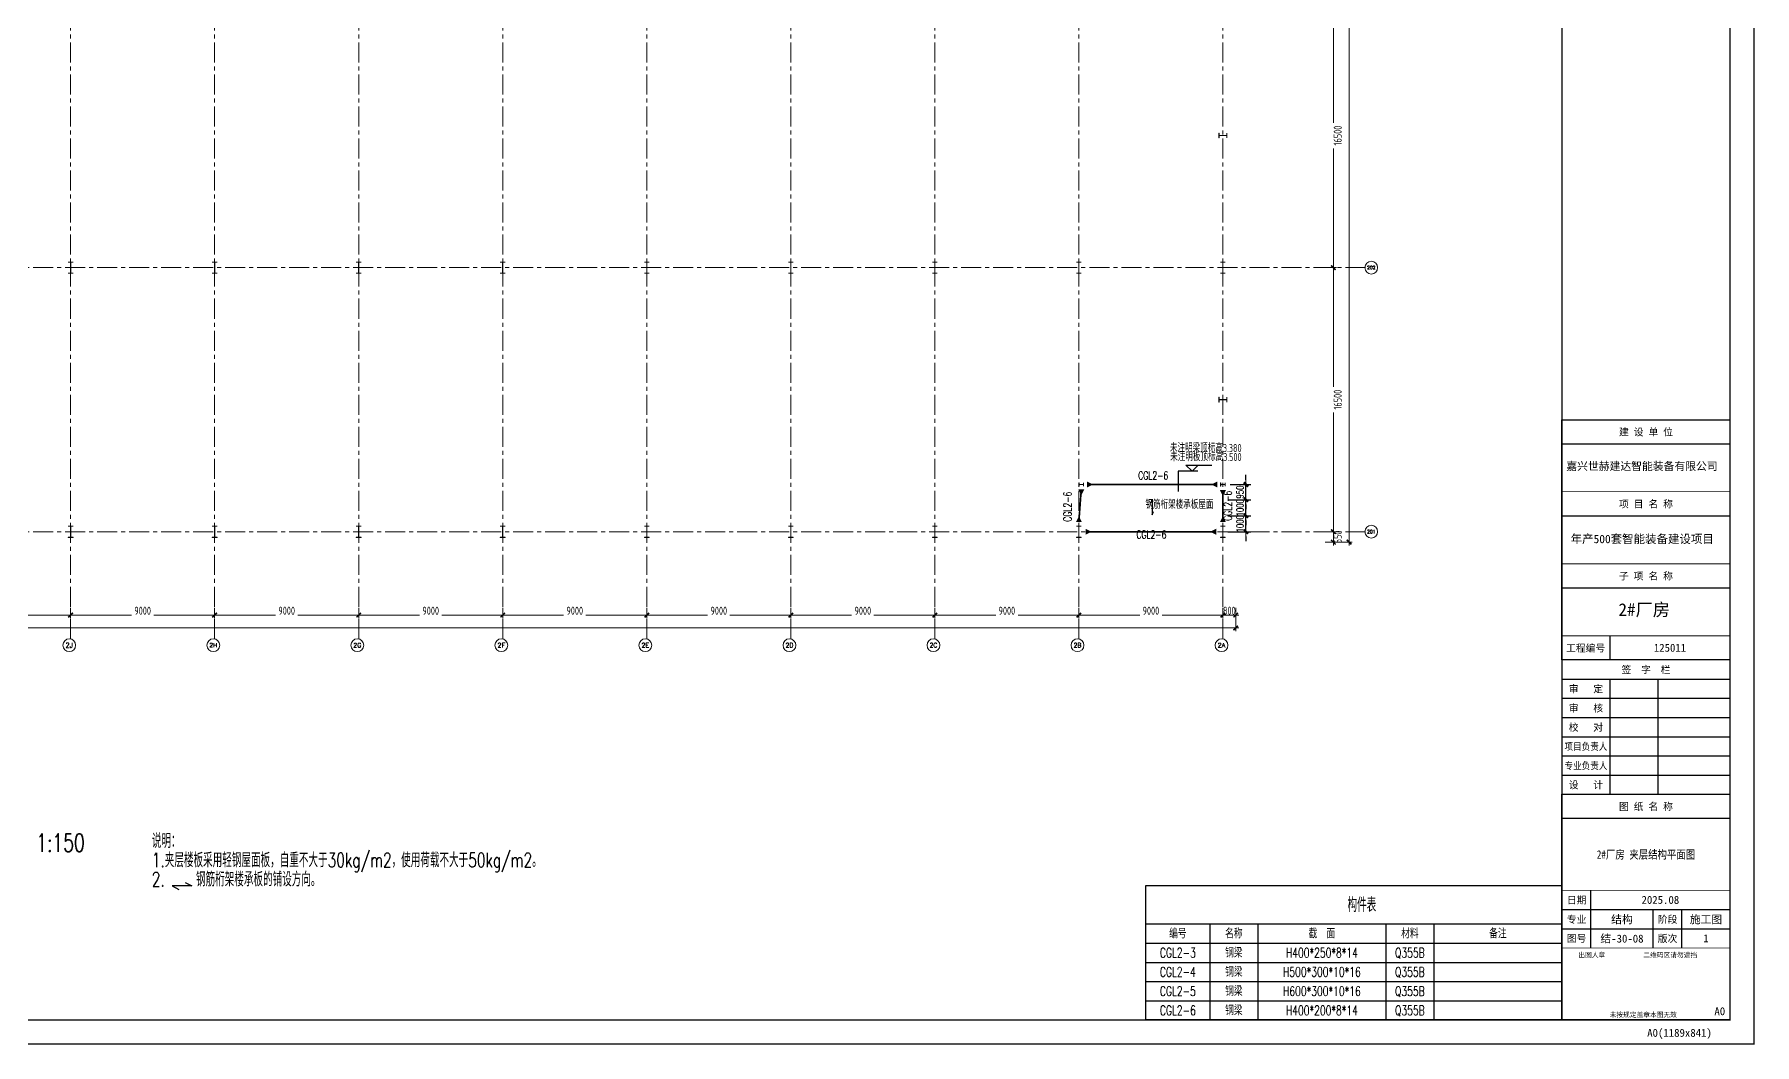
# Model space of a CAD drawing. Extents: x -1201378 to 2367219, y -619313 to 244905.
# Drawn here: x 1041979 to 1149464, y -96140 to -33027 of the extents above; entities that cross this region are included whole.
import ezdxf
from ezdxf.enums import TextEntityAlignment as Align

# ---------------------------------------------------------------- set-up
doc = ezdxf.new("R2010")
doc.units = 0
doc.header["$LTSCALE"] = 1000
doc.linetypes.add('CENTER', pattern=[2, 1.25, -0.25, 0.25, -0.25])
doc.layers.get('0').update_dxf_attribs({"linetype": 'CONTINUOUS'})
doc.layers.get('Defpoints').update_dxf_attribs({"linetype": 'CONTINUOUS'})
for name, color, linetype in [('0-cxFrame', 155, 'CONTINUOUS'), ('S-BG', 131, 'CONTINUOUS'), ('S-SLAB-TXT', 2, 'CONTINUOUS'), ('S-SS', 111, 'CONTINUOUS'), ('S-TEXT', 21, 'CONTINUOUS'), ('TAB', 7, 'CONTINUOUS'), ('TEXT', 7, 'CONTINUOUS'), ('建-文字', 7, 'CONTINUOUS')]:
    doc.layers.add(name, color=color, linetype=linetype)
for name, color, linetype, lineweight in [('0-cxText', 131, 'CONTINUOUS', 25), ('S-axis', 111, 'CONTINUOUS', 0), ('S-bea', 40, 'CONTINUOUS', 0), ('S-col', 2, 'CONTINUOUS', 0), ('S-dim', 81, 'CONTINUOUS', 0), ('S-dote', 5, 'CENTER', 0), ('THIN', 7, 'CONTINUOUS', 0), ('柱间支撑', 6, 'CENTER', 0)]:
    doc.layers.add(name, color=color, linetype=linetype, lineweight=lineweight)
doc.styles.add('_TCH_AXIS', font='COMPLEX', dxfattribs={"bigfont": 'GBCBIG'})
doc.styles.add('cx_biaoti', font='')
doc.styles.add('cx_tuming', font='simhei.ttf')
doc.styles.add('cx_tuqian1', font='')
doc.styles.add('SS1', font='tj-romans1.shx', dxfattribs={"width": 0.7, "bigfont": 'tj-hztxt1.shx'})
doc.styles.add('TSSD_Dimension', font='tssdeng.shx', dxfattribs={"width": 0.7, "bigfont": 'hztxt.shx'})
doc.styles.add('TSSD_Label', font='tssdeng.shx', dxfattribs={"width": 0.7, "bigfont": 'hztxt.shx'})
doc.styles.add('TSSD_Norm', font='tj-romans1.shx', dxfattribs={"bigfont": 'tj-hztxt.shx'})
doc.styles.add('TSSD_Rein', font='tj-romans1.shx', dxfattribs={"width": 0.7, "bigfont": 'tj-hztxt.shx'})
doc.styles.add('黑体', font='simhei.ttf', dxfattribs={"width": 0.8})
doc.styles.get('cx_biaoti').set_extended_font_data('SimSun')
doc.styles.get('cx_tuqian1').set_extended_font_data('SimSun')
doc.dimstyles.new('S-150-ARCHI', dxfattribs={"dimscale": 150, "dimtxt": 3, "dimasz": 2, "dimexe": 2, "dimexo": 2, "dimgap": 1, "dimtad": 1, "dimdec": 0, "dimzin": 0, "dimdsep": 46, "dimtxsty": 'SS1', "dimblk1": 'TT', "dimblk2": 'TT', "dimsah": 1, "dimcen": 1, "dimclrd": 256, "dimclre": 256, "dimclrt": 256, "dimadec": 0, "dimazin": 0, "dimtfac": 1, "dimtdec": 0, "dimtix": 1, "dimtmove": 2, "dimatfit": 0, "dimldrblk": 'TT', "dimfxl": 2, "dimtolj": 1, "dimtzin": 0, "dimarcsym": 0})
doc.dimstyles.new('TSSD_200_200', dxfattribs={"dimtxt": 500, "dimasz": 200, "dimexe": 200, "dimexo": 500, "dimgap": 200, "dimtad": 1, "dimdec": 0, "dimzin": 0, "dimdsep": 46, "dimtxsty": 'TSSD_Dimension', "dimblk": 'ARCHTICK', "dimcen": 0, "dimdle": 200, "dimclrt": 7, "dimadec": 0, "dimazin": 0, "dimtfac": 1, "dimtdec": 0, "dimtix": 1, "dimtmove": 2, "dimatfit": 3, "dimfxl": 1, "dimtolj": 1, "dimtzin": 0, "dimarcsym": 0})

# ---------------------------------------------------------------- blocks, each defined once
blk = doc.blocks.new('_ArchTick')
at = {"color": 0, "linetype": 'ByBlock', "const_width": 0.5}
blk.add_lwpolyline([(-0.71, -0.71), (0.71, 0.71)], dxfattribs=at)
blk = doc.blocks.new('*D75')
at = {"layer": 'Defpoints', "color": 0, "transparency": 16777216}
for p in [(-164758, -268348), (-155758, -268348), (-155758, -269308)]:
    blk.add_point(p, dxfattribs=at)
at = {"layer": 'S-axis', "color": 0, "lineweight": -2, "transparency": 16777216}
for p, q in [((-164958, -269308), (-160957, -269308)), ((-164758, -268848), (-164758, -269508)), ((-155558, -269308), (-159560, -269308)), ((-155758, -268848), (-155758, -269508))]:
    blk.add_line(p, q, dxfattribs=at)
at = {"layer": 'S-axis', "color": 0, "lineweight": -2, "transparency": 16777216, "xscale": 200, "yscale": 200, "zscale": 200, "rotation": 180}
blk.add_blockref('_ArchTick', (-164758, -269308), dxfattribs=at)
at = {"layer": 'S-axis', "color": 0, "lineweight": -2, "transparency": 16777216, "xscale": 200, "yscale": 200, "zscale": 200}
blk.add_blockref('_ArchTick', (-155758, -269308), dxfattribs=at)
at = {"layer": 'S-axis', "color": 7, "transparency": 16777216, "insert": (-160258, -269033), "char_height": 500, "attachment_point": 5, "style": 'TSSD_Dimension'}
blk.add_mtext('\\A1;9000', dxfattribs=at)
blk = doc.blocks.new('*D76')
at = {"layer": 'Defpoints', "color": 0, "transparency": 16777216}
for p in [(-155758, -268348), (-146758, -268348), (-146758, -269308)]:
    blk.add_point(p, dxfattribs=at)
at = {"layer": 'S-axis', "color": 0, "lineweight": -2, "transparency": 16777216}
for p, q in [((-155958, -269308), (-151957, -269308)), ((-155758, -268848), (-155758, -269508)), ((-146558, -269308), (-150560, -269308)), ((-146758, -268848), (-146758, -269508))]:
    blk.add_line(p, q, dxfattribs=at)
at = {"layer": 'S-axis', "color": 0, "lineweight": -2, "transparency": 16777216, "xscale": 200, "yscale": 200, "zscale": 200, "rotation": 180}
blk.add_blockref('_ArchTick', (-155758, -269308), dxfattribs=at)
at = {"layer": 'S-axis', "color": 0, "lineweight": -2, "transparency": 16777216, "xscale": 200, "yscale": 200, "zscale": 200}
blk.add_blockref('_ArchTick', (-146758, -269308), dxfattribs=at)
at = {"layer": 'S-axis', "color": 7, "transparency": 16777216, "insert": (-151258, -269033), "char_height": 500, "attachment_point": 5, "style": 'TSSD_Dimension'}
blk.add_mtext('\\A1;9000', dxfattribs=at)
blk = doc.blocks.new('*D77')
at = {"layer": 'Defpoints', "color": 0, "transparency": 16777216}
for p in [(-146758, -268348), (-137758, -268348), (-137758, -269308)]:
    blk.add_point(p, dxfattribs=at)
at = {"layer": 'S-axis', "color": 0, "lineweight": -2, "transparency": 16777216}
for p, q in [((-146958, -269308), (-142957, -269308)), ((-146758, -268848), (-146758, -269508)), ((-137558, -269308), (-141560, -269308)), ((-137758, -268848), (-137758, -269508))]:
    blk.add_line(p, q, dxfattribs=at)
at = {"layer": 'S-axis', "color": 0, "lineweight": -2, "transparency": 16777216, "xscale": 200, "yscale": 200, "zscale": 200, "rotation": 180}
blk.add_blockref('_ArchTick', (-146758, -269308), dxfattribs=at)
at = {"layer": 'S-axis', "color": 0, "lineweight": -2, "transparency": 16777216, "xscale": 200, "yscale": 200, "zscale": 200}
blk.add_blockref('_ArchTick', (-137758, -269308), dxfattribs=at)
at = {"layer": 'S-axis', "color": 7, "transparency": 16777216, "insert": (-142258, -269033), "char_height": 500, "attachment_point": 5, "style": 'TSSD_Dimension'}
blk.add_mtext('\\A1;9000', dxfattribs=at)
blk = doc.blocks.new('*D78')
at = {"layer": 'Defpoints', "color": 0, "transparency": 16777216}
for p in [(-137758, -268348), (-128758, -268348), (-128758, -269308)]:
    blk.add_point(p, dxfattribs=at)
at = {"layer": 'S-axis', "color": 0, "lineweight": -2, "transparency": 16777216}
for p, q in [((-137958, -269308), (-133957, -269308)), ((-137758, -268848), (-137758, -269508)), ((-128558, -269308), (-132560, -269308)), ((-128758, -268848), (-128758, -269508))]:
    blk.add_line(p, q, dxfattribs=at)
at = {"layer": 'S-axis', "color": 0, "lineweight": -2, "transparency": 16777216, "xscale": 200, "yscale": 200, "zscale": 200, "rotation": 180}
blk.add_blockref('_ArchTick', (-137758, -269308), dxfattribs=at)
at = {"layer": 'S-axis', "color": 0, "lineweight": -2, "transparency": 16777216, "xscale": 200, "yscale": 200, "zscale": 200}
blk.add_blockref('_ArchTick', (-128758, -269308), dxfattribs=at)
at = {"layer": 'S-axis', "color": 7, "transparency": 16777216, "insert": (-133258, -269033), "char_height": 500, "attachment_point": 5, "style": 'TSSD_Dimension'}
blk.add_mtext('\\A1;9000', dxfattribs=at)
blk = doc.blocks.new('*D79')
at = {"layer": 'Defpoints', "color": 0, "transparency": 16777216}
for p in [(-128758, -268348), (-119758, -268348), (-119758, -269308)]:
    blk.add_point(p, dxfattribs=at)
at = {"layer": 'S-axis', "color": 0, "lineweight": -2, "transparency": 16777216}
for p, q in [((-128958, -269308), (-124957, -269308)), ((-128758, -268848), (-128758, -269508)), ((-119558, -269308), (-123560, -269308)), ((-119758, -268848), (-119758, -269508))]:
    blk.add_line(p, q, dxfattribs=at)
at = {"layer": 'S-axis', "color": 0, "lineweight": -2, "transparency": 16777216, "xscale": 200, "yscale": 200, "zscale": 200, "rotation": 180}
blk.add_blockref('_ArchTick', (-128758, -269308), dxfattribs=at)
at = {"layer": 'S-axis', "color": 0, "lineweight": -2, "transparency": 16777216, "xscale": 200, "yscale": 200, "zscale": 200}
blk.add_blockref('_ArchTick', (-119758, -269308), dxfattribs=at)
at = {"layer": 'S-axis', "color": 7, "transparency": 16777216, "insert": (-124258, -269033), "char_height": 500, "attachment_point": 5, "style": 'TSSD_Dimension'}
blk.add_mtext('\\A1;9000', dxfattribs=at)
blk = doc.blocks.new('*D80')
at = {"layer": 'Defpoints', "color": 0, "transparency": 16777216}
for p in [(-119758, -268348), (-110758, -268348), (-110758, -269308)]:
    blk.add_point(p, dxfattribs=at)
at = {"layer": 'S-axis', "color": 0, "lineweight": -2, "transparency": 16777216}
for p, q in [((-119958, -269308), (-115957, -269308)), ((-119758, -268848), (-119758, -269508)), ((-110558, -269308), (-114560, -269308)), ((-110758, -268848), (-110758, -269508))]:
    blk.add_line(p, q, dxfattribs=at)
at = {"layer": 'S-axis', "color": 0, "lineweight": -2, "transparency": 16777216, "xscale": 200, "yscale": 200, "zscale": 200, "rotation": 180}
blk.add_blockref('_ArchTick', (-119758, -269308), dxfattribs=at)
at = {"layer": 'S-axis', "color": 0, "lineweight": -2, "transparency": 16777216, "xscale": 200, "yscale": 200, "zscale": 200}
blk.add_blockref('_ArchTick', (-110758, -269308), dxfattribs=at)
at = {"layer": 'S-axis', "color": 7, "transparency": 16777216, "insert": (-115258, -269033), "char_height": 500, "attachment_point": 5, "style": 'TSSD_Dimension'}
blk.add_mtext('\\A1;9000', dxfattribs=at)
blk = doc.blocks.new('*D81')
at = {"layer": 'Defpoints', "color": 0, "transparency": 16777216}
for p in [(-110758, -268348), (-101758, -268348), (-101758, -269308)]:
    blk.add_point(p, dxfattribs=at)
at = {"layer": 'S-axis', "color": 0, "lineweight": -2, "transparency": 16777216}
for p, q in [((-110958, -269308), (-106957, -269308)), ((-110758, -268848), (-110758, -269508)), ((-101558, -269308), (-105560, -269308)), ((-101758, -268848), (-101758, -269508))]:
    blk.add_line(p, q, dxfattribs=at)
at = {"layer": 'S-axis', "color": 0, "lineweight": -2, "transparency": 16777216, "xscale": 200, "yscale": 200, "zscale": 200, "rotation": 180}
blk.add_blockref('_ArchTick', (-110758, -269308), dxfattribs=at)
at = {"layer": 'S-axis', "color": 0, "lineweight": -2, "transparency": 16777216, "xscale": 200, "yscale": 200, "zscale": 200}
blk.add_blockref('_ArchTick', (-101758, -269308), dxfattribs=at)
at = {"layer": 'S-axis', "color": 7, "transparency": 16777216, "insert": (-106258, -269033), "char_height": 500, "attachment_point": 5, "style": 'TSSD_Dimension'}
blk.add_mtext('\\A1;9000', dxfattribs=at)
blk = doc.blocks.new('*D82')
at = {"layer": 'Defpoints', "color": 0, "transparency": 16777216}
for p in [(-101758, -268348), (-92758, -268348), (-92758, -269308)]:
    blk.add_point(p, dxfattribs=at)
at = {"layer": 'S-axis', "color": 0, "lineweight": -2, "transparency": 16777216}
for p, q in [((-101958, -269308), (-97957, -269308)), ((-101758, -268848), (-101758, -269508)), ((-92558, -269308), (-96560, -269308)), ((-92758, -268848), (-92758, -269508))]:
    blk.add_line(p, q, dxfattribs=at)
at = {"layer": 'S-axis', "color": 0, "lineweight": -2, "transparency": 16777216, "xscale": 200, "yscale": 200, "zscale": 200, "rotation": 180}
blk.add_blockref('_ArchTick', (-101758, -269308), dxfattribs=at)
at = {"layer": 'S-axis', "color": 0, "lineweight": -2, "transparency": 16777216, "xscale": 200, "yscale": 200, "zscale": 200}
blk.add_blockref('_ArchTick', (-92758, -269308), dxfattribs=at)
at = {"layer": 'S-axis', "color": 7, "transparency": 16777216, "insert": (-97258, -269033), "char_height": 500, "attachment_point": 5, "style": 'TSSD_Dimension'}
blk.add_mtext('\\A1;9000', dxfattribs=at)
blk = doc.blocks.new('*D83')
at = {"layer": 'Defpoints', "color": 0, "transparency": 16777216}
for p in [(-92758, -268348), (-83758, -268348), (-83758, -269308)]:
    blk.add_point(p, dxfattribs=at)
at = {"layer": 'S-axis', "color": 0, "lineweight": -2, "transparency": 16777216}
for p, q in [((-92958, -269308), (-88957, -269308)), ((-92758, -268848), (-92758, -269508)), ((-83558, -269308), (-87560, -269308)), ((-83758, -268848), (-83758, -269508))]:
    blk.add_line(p, q, dxfattribs=at)
at = {"layer": 'S-axis', "color": 0, "lineweight": -2, "transparency": 16777216, "xscale": 200, "yscale": 200, "zscale": 200, "rotation": 180}
blk.add_blockref('_ArchTick', (-92758, -269308), dxfattribs=at)
at = {"layer": 'S-axis', "color": 0, "lineweight": -2, "transparency": 16777216, "xscale": 200, "yscale": 200, "zscale": 200}
blk.add_blockref('_ArchTick', (-83758, -269308), dxfattribs=at)
at = {"layer": 'S-axis', "color": 7, "transparency": 16777216, "insert": (-88258, -269033), "char_height": 500, "attachment_point": 5, "style": 'TSSD_Dimension'}
blk.add_mtext('\\A1;9000', dxfattribs=at)
blk = doc.blocks.new('*D84')
at = {"layer": 'Defpoints', "color": 0, "transparency": 16777216}
for p in [(-83758, -268348), (-82958, -268348), (-82958, -269308)]:
    blk.add_point(p, dxfattribs=at)
at = {"layer": 'S-axis', "color": 0, "lineweight": -2, "transparency": 16777216}
for p, q in [((-83958, -269308), (-82758, -269308)), ((-83758, -268848), (-83758, -269508)), ((-82958, -268848), (-82958, -269508))]:
    blk.add_line(p, q, dxfattribs=at)
at = {"layer": 'S-axis', "color": 0, "lineweight": -2, "transparency": 16777216, "xscale": 200, "yscale": 200, "zscale": 200, "rotation": 180}
blk.add_blockref('_ArchTick', (-83758, -269308), dxfattribs=at)
at = {"layer": 'S-axis', "color": 0, "lineweight": -2, "transparency": 16777216, "xscale": 200, "yscale": 200, "zscale": 200}
blk.add_blockref('_ArchTick', (-82958, -269308), dxfattribs=at)
at = {"layer": 'S-axis', "color": 7, "transparency": 16777216, "insert": (-83358, -269033), "char_height": 500, "attachment_point": 5, "style": 'TSSD_Dimension'}
blk.add_mtext('\\A1;800', dxfattribs=at)
blk = doc.blocks.new('*D89')
at = {"layer": 'Defpoints', "color": 0, "transparency": 16777216}
for p in [(-77874, -231098), (-77874, -247598), (-76858, -247598)]:
    blk.add_point(p, dxfattribs=at)
at = {"layer": 'S-axis', "color": 0, "lineweight": -2, "transparency": 16777216}
for p, q in [((-76858, -230898), (-76858, -238542)), ((-77374, -231098), (-76658, -231098)), ((-76858, -247798), (-76858, -240154)), ((-77374, -247598), (-76658, -247598))]:
    blk.add_line(p, q, dxfattribs=at)
at = {"layer": 'S-axis', "color": 0, "lineweight": -2, "transparency": 16777216, "xscale": 200, "yscale": 200, "zscale": 200}
for p, rotation in [((-76858, -231098), 90), ((-76858, -247598), 270)]:
    blk.add_blockref('_ArchTick', p, dxfattribs=dict(at, rotation=rotation))
at = {"layer": 'S-axis', "color": 7, "transparency": 16777216, "insert": (-76583, -239348), "char_height": 500, "attachment_point": 5, "rotation": 90, "style": 'TSSD_Dimension'}
blk.add_mtext('\\A1;16500', dxfattribs=at)
blk = doc.blocks.new('*D90')
at = {"layer": 'Defpoints', "color": 0, "transparency": 16777216}
for p in [(-77874, -247598), (-77874, -264098), (-76858, -264098)]:
    blk.add_point(p, dxfattribs=at)
at = {"layer": 'S-axis', "color": 0, "lineweight": -2, "transparency": 16777216}
for p, q in [((-77374, -247598), (-76658, -247598)), ((-76858, -247398), (-76858, -255042)), ((-76858, -264298), (-76858, -256654)), ((-77374, -264098), (-76658, -264098))]:
    blk.add_line(p, q, dxfattribs=at)
at = {"layer": 'S-axis', "color": 0, "lineweight": -2, "transparency": 16777216, "xscale": 200, "yscale": 200, "zscale": 200}
for p, rotation in [((-76858, -247598), 90), ((-76858, -264098), 270)]:
    blk.add_blockref('_ArchTick', p, dxfattribs=dict(at, rotation=rotation))
at = {"layer": 'S-axis', "color": 7, "transparency": 16777216, "insert": (-76583, -255848), "char_height": 500, "attachment_point": 5, "rotation": 90, "style": 'TSSD_Dimension'}
blk.add_mtext('\\A1;16500', dxfattribs=at)
blk = doc.blocks.new('*D91')
at = {"layer": 'Defpoints', "color": 0, "transparency": 16777216}
for p in [(-77874, -264098), (-77874, -264748), (-76858, -264748)]:
    blk.add_point(p, dxfattribs=at)
at = {"layer": 'S-axis', "color": 0, "lineweight": -2, "transparency": 16777216}
for p, q in [((-77374, -264098), (-76658, -264098)), ((-76858, -263898), (-76858, -264948)), ((-77374, -264748), (-76658, -264748))]:
    blk.add_line(p, q, dxfattribs=at)
at = {"layer": 'S-axis', "color": 0, "lineweight": -2, "transparency": 16777216, "xscale": 200, "yscale": 200, "zscale": 200}
for p, rotation in [((-76858, -264098), 90), ((-76858, -264748), 270)]:
    blk.add_blockref('_ArchTick', p, dxfattribs=dict(at, rotation=rotation))
at = {"layer": 'S-axis', "color": 7, "transparency": 16777216, "insert": (-76583, -264423), "char_height": 500, "attachment_point": 5, "rotation": 90, "style": 'TSSD_Dimension'}
blk.add_mtext('\\A1;650', dxfattribs=at)
blk = doc.blocks.new('*D92')
at = {"layer": 'Defpoints', "color": 0, "transparency": 16777216}
for p in [(-240958, -268448), (-82958, -268448), (-82958, -270108)]:
    blk.add_point(p, dxfattribs=at)
at = {"layer": 'S-axis', "color": 0, "lineweight": -2, "transparency": 16777216}
for p, q in [((-240958, -268948), (-240958, -270308)), ((-82958, -268948), (-82958, -270308)), ((-241158, -270108), (-162899, -270108)), ((-82758, -270108), (-161018, -270108))]:
    blk.add_line(p, q, dxfattribs=at)
at = {"layer": 'S-axis', "color": 0, "lineweight": -2, "transparency": 16777216, "xscale": 200, "yscale": 200, "zscale": 200, "rotation": 180}
blk.add_blockref('_ArchTick', (-240958, -270108), dxfattribs=at)
at = {"layer": 'S-axis', "color": 0, "lineweight": -2, "transparency": 16777216, "xscale": 200, "yscale": 200, "zscale": 200}
blk.add_blockref('_ArchTick', (-82958, -270108), dxfattribs=at)
at = {"layer": 'S-axis', "color": 7, "transparency": 16777216, "insert": (-161958, -269833), "char_height": 500, "attachment_point": 5, "style": 'TSSD_Dimension'}
blk.add_mtext('\\A1;158000', dxfattribs=at)
blk = doc.blocks.new('*D113')
at = {"layer": 'Defpoints', "color": 0, "transparency": 16777216}
for p in [(-77774, -180948), (-77774, -264748), (-75879, -264748)]:
    blk.add_point(p, dxfattribs=at)
at = {"layer": 'S-axis', "color": 0, "lineweight": -2, "transparency": 16777216}
for p, q in [((-77274, -180948), (-75679, -180948)), ((-75879, -180748), (-75879, -222015)), ((-75879, -264948), (-75879, -223681)), ((-77274, -264748), (-75679, -264748))]:
    blk.add_line(p, q, dxfattribs=at)
at = {"layer": 'S-axis', "color": 0, "lineweight": -2, "transparency": 16777216, "xscale": 200, "yscale": 200, "zscale": 200}
for p, rotation in [((-75879, -180948), 90), ((-75879, -264748), 270)]:
    blk.add_blockref('_ArchTick', p, dxfattribs=dict(at, rotation=rotation))
at = {"layer": 'S-axis', "color": 7, "transparency": 16777216, "insert": (-75604, -222848), "char_height": 500, "attachment_point": 5, "rotation": 90, "style": 'TSSD_Dimension'}
blk.add_mtext('\\A1;83800', dxfattribs=at)
blk = doc.blocks.new('nt66')
at = {"layer": 'S-col'}
blk.add_lwpolyline([(-195790, 766820), (-195490, 766820), (-195490, 766808), (-195636, 766808), (-195636, 766132), (-195490, 766132), (-195490, 766120), (-195790, 766120), (-195790, 766132), (-195644, 766132), (-195644, 766808), (-195790, 766808)], close=True, dxfattribs=at)
blk = doc.blocks.new('33333')
for p in [(-5214, -109900), (3786, -109900), (12786, -109900), (21786, -109900), (30786, -109900), (39786, -109900), (48786, -109900), (57786, -109900), (66786, -109900), (-5214, -126400), (3786, -126400), (12786, -126400), (21786, -126400), (30786, -126400), (39786, -126400), (48786, -126400), (57786, -126400), (66786, -126400)]:
    blk.add_blockref('nt66', p)
blk = doc.blocks.new('zjcx_lan_qianzi(Dragon)')
for p, q in [((-7000, 4800), (0, 4800)), ((-5000, 4800), (-5000, 0)), ((-3000, 4800), (-3000, 0)), ((-7000, 4000), (0, 4000)), ((-7000, 3200), (0, 3200)), ((-7000, 2400), (0, 2400)), ((-7000, 1600), (0, 1600)), ((-7000, 800), (0, 800))]:
    blk.add_line(p, q)
at = {"const_width": 30}
blk.add_lwpolyline([(-7000, 5600), (0, 5600)], dxfattribs=at)
blk.add_lwpolyline([(-7000, 5600), (0, 5600), (0, 0), (-7000, 0)], close=True, dxfattribs=at)
at = {"style": 'cx_biaoti'}
for s, p in [('签  字  栏', (-3500, 5200)), ('审   定', (-6000, 4400)), ('审   核', (-6000, 3600)), ('校   对', (-6000, 2800)), ('设   计', (-6000, 400))]:
    blk.add_text(s, height=300, dxfattribs=at).set_placement(p, align=Align.MIDDLE)
at = {"style": 'cx_biaoti', "width": 0.85}
for s, p in [('项目负责人', (-6000, 2000)), ('专业负责人', (-6000, 1200))]:
    blk.add_text(s, height=300, dxfattribs=at).set_placement(p, align=Align.MIDDLE)
blk = doc.blocks.new('T-签字(Dragon)')
at = {"layer": '0-cxFrame'}
blk.add_blockref('zjcx_lan_qianzi(Dragon)', (0, 0), dxfattribs=at)
blk = doc.blocks.new('zjcx_lan_tuming(Dragon)')
for p, q in [((-7000, 8400), (0, 8400)), ((-5800, 3000), (-5800, 5400)), ((-7000, 4600), (0, 4600)), ((-3200, 3000), (-3200, 4600)), ((-2000, 3000), (-2000, 4600)), ((-7000, 3800), (0, 3800))]:
    blk.add_line(p, q)
at = {"const_width": 30}
for points in [[(-7000, 9400), (0, 9400)], [(-7000, 5400), (0, 5400)], [(-7000, 3000), (0, 3000)], [(-7000, 0), (0, 0)]]:
    blk.add_lwpolyline(points, dxfattribs=at)
blk.add_lwpolyline([(-7000, 9400), (0, 9400), (0, 0), (-7000, 0)], close=True)
at = {"style": 'cx_biaoti'}
for s, p in [('图 纸 名 称', (-3500, 8900)), ('日期', (-6388, 5000)), ('专业', (-6388, 4200)), ('阶段', (-2600, 4200)), ('版次', (-2600, 3400)), ('图号', (-6388, 3400))]:
    blk.add_text(s, height=300, dxfattribs=at).set_placement(p, align=Align.MIDDLE)
for s, p in [('出图人章', (-6316, 2607)), ('二维码区请勿遮挡', (-3609, 2607)), ('未按规定盖章本图无效', (-5013, 120))]:
    blk.add_text(s, height=200, dxfattribs=at).set_placement(p)
blk = doc.blocks.new('T-图签(Dragon)')
blk.add_blockref('zjcx_lan_tuming(Dragon)', (0, 0))
at = {"color": 3, "style": 'cx_biaoti'}
for s, p in [('2025.08', (-2900, 5000)), ('施工图', (-1000, 4200))]:
    blk.add_text(s, height=330, dxfattribs=at).set_placement(p, align=Align.MIDDLE)
blk = doc.blocks.new('zjcx_lan_xiangmu(Dragon)')
for p, q in [((-7000, 9000), (0, 9000)), ((-7000, 6000), (0, 6000)), ((-7000, 3000), (0, 3000)), ((-5000, 1000), (-5000, 0))]:
    blk.add_line(p, q)
at = {"const_width": 30}
for points in [[(-7000, 10000), (0, 10000)], [(-7000, 7000), (0, 7000)], [(-7000, 7000), (0, 7000)], [(-7000, 4000), (0, 4000)], [(-7000, 4000), (0, 4000)], [(-7000, 1000), (0, 1000)], [(-7000, 0), (0, 0)]]:
    blk.add_lwpolyline(points, dxfattribs=at)
blk.add_lwpolyline([(-7000, 10000), (0, 10000), (0, 0), (-7000, 0)], close=True)
at = {"style": 'cx_biaoti'}
for s, p in [('建 设 单 位', (-3500, 9500)), ('项 目 名 称', (-3500, 6500)), ('子 项 名 称', (-3500, 3500)), ('工程编号', (-6013, 500))]:
    blk.add_text(s, height=300, dxfattribs=at).set_placement(p, align=Align.MIDDLE)
blk = doc.blocks.new('T-项目(Dragon)')
blk.add_blockref('zjcx_lan_xiangmu(Dragon)', (0, 0))
at = {"color": 3, "style": 'cx_tuming'}
for s, height, p in [('嘉兴世赫建达智能装备有限公司', 330, (-6816, 7901)), ('年产500套智能装备建设项目 ', 350, (-6638, 4859))]:
    blk.add_text(s, height=height, dxfattribs=at).set_placement(p)
blk = doc.blocks.new('zjcx_T0(Dragon)')
at = {"layer": '0-cxFrame', "const_width": 50}
blk.add_lwpolyline([(0, 82100), (-7000, 82100), (-7000, 0), (0, 0)], close=True, dxfattribs=at)
at = {"layer": '0-cxFrame'}
for name, p in [('T-项目(Dragon)', (0, 15000)), ('T-签字(Dragon)', (0, 9400)), ('T-图签(Dragon)', (0, 0))]:
    blk.add_blockref(name, p, dxfattribs=at)
blk = doc.blocks.new('TK22.A0 L(Dragon)')
at = {"layer": '0-cxFrame', "color": 7, "const_width": 0.5}
blk.add_lwpolyline([(0, 0), (-1486, 0), (-1486, 841), (0, 841)], close=True, dxfattribs=at)
at = {"layer": '0-cxFrame', "const_width": 0.5}
for points in [[(-80, 10), (-1466, 10), (-1466, 831), (-80, 831)], [(-10, 10), (-80, 10), (-80, 831), (-10, 831)]]:
    blk.add_lwpolyline(points, close=True, dxfattribs=at)
at = {"layer": '0-cxFrame', "xscale": 0.009999999999999998, "yscale": 0.009999999999999998, "zscale": 0.009999999999999998}
blk.add_blockref('zjcx_T0(Dragon)', (-10, 10), dxfattribs=at)
at = {"style": '黑体', "flags": 4}
blk.add_attdef('图幅', text='', height=3.3, dxfattribs=at).set_placement((-40, 3), align=Align.RIGHT)
at = {"layer": '0-cxFrame', "style": '黑体'}
blk.add_text('(1189x841)', height=3.3, dxfattribs=at).set_placement((-40, 3))
at = {"layer": '0-cxText', "flags": 4}
for tag, height, style, p in [('建设单位', 3.5, 'cx_tuming', (-45, 240)), ('项目名称', 3.5, 'cx_tuming', (-45, 210)), ('子项名称', 3.5, 'cx_tuming', (-45, 180)), ('工程编号', 3.3, 'cx_tuqian1', (-35, 165)), ('图名1', 3.5, 'cx_tuming', (-45, 87)), ('图名2', 3.5, 'cx_tuming', (-45, 79)), ('图名3', 3.5, 'cx_tuming', (-45, 71)), ('出图日期', 3.3, 'cx_tuqian1', (-39, 60)), ('专业', 3.3, 'cx_tuqian1', (-55, 52)), ('图号', 3.3, 'cx_tuqian1', (-55, 44)), ('版次', 3.3, 'cx_tuqian1', (-20, 44))]:
    blk.add_attdef(tag, text='', height=height, dxfattribs=dict(at, style=style)).set_placement(p, align=Align.MIDDLE)
at = {"layer": 'Defpoints', "color": 6, "flags": 4}
for tag, height, style, p in [('tufu', 3.3, '黑体', (-12, 12)), ('dwfname', 4, 'cx_tuqian1', (-80, 3))]:
    blk.add_attdef(tag, text='', height=height, dxfattribs=dict(at, style=style)).set_placement(p, align=Align.RIGHT)
blk = doc.blocks.new('TT')
blk.add_line((-0.97, 0), (0.97, 0))
at = {"const_width": 0.45}
blk.add_lwpolyline([(-0.44, -0.44), (0.44, 0.44)], dxfattribs=at)
blk = doc.blocks.new('*D6243')
at = {"layer": 'Defpoints', "color": 0, "transparency": 16777216}
for p in [(1116242, -63098), (1117684, -63098), (1116242, -64098)]:
    blk.add_point(p, dxfattribs=at)
at = {"layer": 'S-dim', "lineweight": -2, "transparency": 16777216}
for p, q in [((1116542, -63098), (1117984, -63098)), ((1117684, -62798), (1117684, -62498)), ((1117684, -64098), (1117684, -63098)), ((1116542, -64098), (1117984, -64098)), ((1117684, -64398), (1117684, -64698))]:
    blk.add_line(p, q, dxfattribs=at)
at = {"layer": 'S-dim', "lineweight": -2, "transparency": 16777216, "xscale": 300, "yscale": 300, "zscale": 300}
for p, rotation in [((1117684, -63098), 270), ((1117684, -64098), 90)]:
    blk.add_blockref('TT', p, dxfattribs=dict(at, rotation=rotation))
at = {"layer": 'S-dim', "transparency": 16777216, "insert": (1117309, -63598), "char_height": 450, "attachment_point": 5, "rotation": 90, "style": 'SS1'}
blk.add_mtext('\\A1;1000', dxfattribs=at)
blk = doc.blocks.new('*D6244')
at = {"layer": 'Defpoints', "color": 0, "transparency": 16777216}
for p in [(1116242, -62098), (1117684, -62098), (1116242, -63098)]:
    blk.add_point(p, dxfattribs=at)
at = {"layer": 'S-dim', "lineweight": -2, "transparency": 16777216}
for p, q in [((1116542, -62098), (1117984, -62098)), ((1117684, -61798), (1117684, -61498)), ((1117684, -63098), (1117684, -62098)), ((1116542, -63098), (1117984, -63098)), ((1117684, -63398), (1117684, -63698))]:
    blk.add_line(p, q, dxfattribs=at)
at = {"layer": 'S-dim', "lineweight": -2, "transparency": 16777216, "xscale": 300, "yscale": 300, "zscale": 300}
for p, rotation in [((1117684, -62098), 270), ((1117684, -63098), 90)]:
    blk.add_blockref('TT', p, dxfattribs=dict(at, rotation=rotation))
at = {"layer": 'S-dim', "transparency": 16777216, "insert": (1117309, -62598), "char_height": 450, "attachment_point": 5, "rotation": 90, "style": 'SS1'}
blk.add_mtext('\\A1;1000', dxfattribs=at)
blk = doc.blocks.new('*D6245')
at = {"layer": 'Defpoints', "color": 0, "transparency": 16777216}
for p in [(1116392, -61148), (1117684, -61148), (1116242, -62098)]:
    blk.add_point(p, dxfattribs=at)
at = {"layer": 'S-dim', "lineweight": -2, "transparency": 16777216}
for p, q in [((1116692, -61148), (1117984, -61148)), ((1117684, -60848), (1117684, -60548)), ((1117684, -62098), (1117684, -61148)), ((1116542, -62098), (1117984, -62098)), ((1117684, -62398), (1117684, -62698))]:
    blk.add_line(p, q, dxfattribs=at)
at = {"layer": 'S-dim', "lineweight": -2, "transparency": 16777216, "xscale": 300, "yscale": 300, "zscale": 300}
for p, rotation in [((1117684, -61148), 270), ((1117684, -62098), 90)]:
    blk.add_blockref('TT', p, dxfattribs=dict(at, rotation=rotation))
at = {"layer": 'S-dim', "transparency": 16777216, "insert": (1117309, -61623), "char_height": 450, "attachment_point": 5, "rotation": 90, "style": 'SS1'}
blk.add_mtext('\\A1;950', dxfattribs=at)
blk = doc.blocks.new('2#轴网')
at = {"layer": 'S-axis'}
for centre in [(-74489.2, -247597), (-74489.2, -264097), (-155843.4, -271187), (-146843.4, -271187), (-137843.4, -271187), (-128843.4, -271187), (-119843.4, -271187), (-110843.4, -271187), (-101843.4, -271187), (-92843.4, -271187), (-83843.4, -271187)]:
    blk.add_circle(centre, 400, dxfattribs=at)
at = {"layer": 'S-dote'}
for p, q in [((-155758.5, -270787), (-155758.5, -175298.2)), ((-146758.5, -270787), (-146758.5, -175298.2)), ((-137758.5, -270787), (-137758.5, -175298.2)), ((-128758.5, -270787), (-128758.5, -175298.2)), ((-119758.5, -270787), (-119758.5, -175298.2)), ((-110758.5, -270787), (-110758.5, -175298.2)), ((-101758.5, -270787), (-101758.5, -175298.2)), ((-92758.5, -270787), (-92758.5, -175298.2)), ((-83758.5, -270787), (-83758.5, -175298.2)), ((-74854.3, -247598.2), (-251154.3, -247598.2)), ((-74854.3, -264098.2), (-251154.3, -264098.2))]:
    blk.add_line(p, q, dxfattribs=at)
at = {"layer": 'S-axis', "style": '_TCH_AXIS'}
for s, height, p, p2 in [('202', 202.97, (-74750.1, -247698.5), (-74228.2, -247698.5)), ('201', 220.59, (-74746.5, -264207.3), (-74231.8, -264207.3)), ('2J', 314.07, (-156075.2, -271344.1), (-155611.5, -271344.1)), ('2H', 260.31, (-147091.3, -271317.2), (-146595.5, -271317.2)), ('2G', 270.86, (-138088.4, -271322.5), (-137598.3, -271322.5)), ('2F', 282.17, (-129085.2, -271328.1), (-128601.5, -271328.1)), ('2E', 282.17, (-120085.2, -271328.1), (-119601.5, -271328.1)), ('2D', 276.42, (-111086.9, -271325.3), (-110599.9, -271325.3)), ('2C', 288.12, (-102083.5, -271331.1), (-101603.3, -271331.1)), ('2B', 276.42, (-93086.9, -271325.3), (-92599.9, -271325.3)), ('2A', 270.86, (-84088.4, -271322.5), (-83598.3, -271322.5))]:
    blk.add_text(s, height=height, dxfattribs=at).set_placement(p, p2, align=Align.FIT)
at = {"layer": 'S-axis'}
for base, p1, p2, angle, picture, middle in [((-75878.8, -264748.2), (-77774.3, -180948.2), (-77774.3, -264748.2), 270, '*D113', (-75603.8, -222848.2)), ((-76858.5, -247598.2), (-77874.3, -231098.2), (-77874.3, -247598.2), 270, '*D89', (-76583.5, -239348.2)), ((-76858.5, -264098.2), (-77874.3, -247598.2), (-77874.3, -264098.2), 270, '*D90', (-76583.5, -255848.2)), ((-76858.5, -264748.2), (-77874.3, -264098.2), (-77874.3, -264748.2), 270, '*D91', (-76583.5, -264423.2)), ((-82958.5, -270108.2), (-240958.5, -268448.2), (-82958.5, -268448.2), 0, '*D92', (-161958.5, -269833.2)), ((-155758.5, -269308.2), (-164758.5, -268348.2), (-155758.5, -268348.2), 0, '*D75', (-160258.5, -269033.2)), ((-146758.5, -269308.2), (-155758.5, -268348.2), (-146758.5, -268348.2), 0, '*D76', (-151258.5, -269033.2)), ((-137758.5, -269308.2), (-146758.5, -268348.2), (-137758.5, -268348.2), 0, '*D77', (-142258.5, -269033.2)), ((-128758.5, -269308.2), (-137758.5, -268348.2), (-128758.5, -268348.2), 0, '*D78', (-133258.5, -269033.2)), ((-119758.5, -269308.2), (-128758.5, -268348.2), (-119758.5, -268348.2), 0, '*D79', (-124258.5, -269033.2)), ((-110758.5, -269308.2), (-119758.5, -268348.2), (-110758.5, -268348.2), 0, '*D80', (-115258.5, -269033.2)), ((-101758.5, -269308.2), (-110758.5, -268348.2), (-101758.5, -268348.2), 0, '*D81', (-106258.5, -269033.2)), ((-92758.5, -269308.2), (-101758.5, -268348.2), (-92758.5, -268348.2), 0, '*D82', (-97258.5, -269033.2)), ((-83758.5, -269308.2), (-92758.5, -268348.2), (-83758.5, -268348.2), 0, '*D83', (-88258.5, -269033.2)), ((-82958.5, -269308.2), (-83758.5, -268348.2), (-82958.5, -268348.2), 0, '*D84', (-83358.5, -269033.2))]:
    dim = blk.add_linear_dim(base=base, p1=p1, p2=p2, angle=angle, dimstyle='TSSD_200_200', dxfattribs=at)
    dim.commit()
    dim.dimension.update_dxf_attribs({"geometry": picture, "text_midpoint": middle, "dimtype": 161})

msp = doc.modelspace()

# ---------------------------------------------------------------- linework, layer by layer
at = {"layer": 'S-bea'}
for points in [[(1107391.5, -61448.2, 375, 0, 0), (1107391.5, -61823.2, 375, 0, 0)], [(1107741.5, -61148.2, 375, 0, 0), (1108116.5, -61148.2, 375, 0, 0)], [(1115891.5, -61148.2, 375, 0, 0), (1115516.5, -61148.2, 375, 0, 0)], [(1116241.5, -61498.2, 375, 0, 0), (1116241.5, -61873.2, 375, 0, 0)], [(1107241.5, -63498.2, 375, 0, 0), (1107241.5, -63123.2, 375, 0, 0)], [(1116241.5, -63498.2, 375, 0, 0), (1116241.5, -63123.2, 375, 0, 0)], [(1107656.5, -64098.2, 375, 0, 0), (1108031.5, -64098.2, 375, 0, 0)], [(1115826.5, -64098.2, 375, 0, 0), (1115451.5, -64098.2, 375, 0, 0)]]:
    msp.add_lwpolyline(points, format="xyseb", dxfattribs=at)
at = {"layer": 'S-BG'}
for p, q in [((1114314.1, -60323), (1113930.1, -59939)), ((1113930.1, -59939), (1115547.5, -59939)), ((1114314.1, -60323), (1114698.1, -59939)), ((1114674.5, -60323), (1113441, -60323)), ((1113441, -60323), (1113441, -61578.2))]:
    msp.add_line(p, q, dxfattribs=at)
at = {"layer": 'S-col'}
for points in [[(1116491.5, -39498.2), (1116491.5, -39198.2), (1116479.5, -39198.2), (1116479.5, -39344.2), (1116003.5, -39344.2), (1116003.5, -39198.2), (1115991.5, -39198.2), (1115991.5, -39498.2), (1116003.5, -39498.2), (1116003.5, -39352.2), (1116479.5, -39352.2), (1116479.5, -39498.2)], [(1116491.5, -55998.2), (1116491.5, -55698.2), (1116479.5, -55698.2), (1116479.5, -55844.2), (1116003.5, -55844.2), (1116003.5, -55698.2), (1115991.5, -55698.2), (1115991.5, -55998.2), (1116003.5, -55998.2), (1116003.5, -55852.2), (1116479.5, -55852.2), (1116479.5, -55998.2)], [(1107241.5, -61248.2), (1107241.5, -61048.2), (1107253.5, -61048.2), (1107253.5, -61144.2), (1107529.5, -61144.2), (1107529.5, -61048.2), (1107541.5, -61048.2), (1107541.5, -61248.2), (1107529.5, -61248.2), (1107529.5, -61152.2), (1107253.5, -61152.2), (1107253.5, -61248.2)], [(1116091.5, -61248.2), (1116091.5, -61048.2), (1116103.5, -61048.2), (1116103.5, -61144.2), (1116379.5, -61144.2), (1116379.5, -61048.2), (1116391.5, -61048.2), (1116391.5, -61248.2), (1116379.5, -61248.2), (1116379.5, -61152.2), (1116103.5, -61152.2), (1116103.5, -61248.2)]]:
    msp.add_lwpolyline(points, close=True, dxfattribs=at)
at = {"layer": 'S-SLAB-TXT'}
msp.add_lwpolyline([(1111754.9, -62274.1), (1111830.5, -62057), (1111830.5, -63042.7), (1111906.1, -62825.6)], dxfattribs=at)
at = {"layer": 'S-SS', "ltscale": 1000}
msp.add_lwpolyline([(1051406, -86008.1), (1051810.1, -86215.7), (1050586.7, -86215.7), (1051009.3, -86459)], dxfattribs=at)
at = {"layer": 'TAB'}
for p, q in [((1111426.9, -88602.2), (1137426.9, -88602.2)), ((1115426.9, -88602.2), (1115426.9, -94602.2)), ((1118426.9, -88602.2), (1118426.9, -94602.2)), ((1126426.9, -88602.2), (1126426.9, -94602.2)), ((1129426.9, -88602.2), (1129426.9, -94602.2)), ((1111426.9, -89802.2), (1137426.9, -89802.2)), ((1111426.9, -91002.2), (1137426.9, -91002.2)), ((1111426.9, -92202.2), (1137426.9, -92202.2)), ((1111426.9, -93402.2), (1137426.9, -93402.2))]:
    msp.add_line(p, q, dxfattribs=at)
msp.add_lwpolyline([(1111426.9, -86202.2), (1137426.9, -86202.2), (1137426.9, -94602.2), (1111426.9, -94602.2)], close=True, dxfattribs=at)
at = {"layer": '柱间支撑', "linetype": 'Continuous', "const_width": 100}
for points in [[(1107741.5, -61148.2), (1115891.5, -61148.2)], [(1107241.5, -63498.2), (1107391.5, -61448.2)], [(1116241.5, -61498.2), (1116241.5, -63498.2)], [(1107656.5, -64098.2), (1115826.5, -64098.2)]]:
    msp.add_lwpolyline(points, dxfattribs=at)

# ---------------------------------------------------------------- block references
at = {"layer": '0-cxFrame'}
ref = msp.add_blockref('TK22.A0 L(Dragon)', (1149426.9, -96102.2), dxfattribs=dict(at, xscale=150, yscale=150, zscale=150))
ref.add_attrib('图名2', '2#厂房 夹层结构平面图', dxfattribs={"layer": '0-cxText', "height": 525, "style": 'cx_tuming', "width": 0.8}).set_placement((1142676.9, -84252.2), align=Align.MIDDLE)
ref.add_attrib('工程编号', '125011', dxfattribs={"layer": '0-cxText', "height": 495, "style": 'cx_tuqian1'}).set_placement((1144176.9, -71352.2), align=Align.MIDDLE)
ref.add_attrib('图号', '结-30-08', dxfattribs={"layer": '0-cxText', "height": 495, "style": 'cx_tuqian1'}).set_placement((1141176.9, -89502.2), align=Align.MIDDLE)
ref.add_attrib('版次', '1', dxfattribs={"layer": '0-cxText', "height": 495, "style": 'cx_tuqian1'}).set_placement((1146426.9, -89502.2), align=Align.MIDDLE)
ref.add_attrib('专业', '结构', dxfattribs={"layer": '0-cxText', "height": 495, "style": 'cx_tuqian1'}).set_placement((1141176.9, -88302.2), align=Align.MIDDLE)
ref.add_attrib('图幅', 'A0', dxfattribs={"layer": '0', "height": 495, "style": '黑体'}).set_placement((1143426.9, -95652.2), align=Align.RIGHT)
ref.add_attrib('tufu', 'A0', dxfattribs={"layer": 'Defpoints', "color": 6, "height": 495, "style": '黑体'}).set_placement((1147626.9, -94302.2), align=Align.RIGHT)
at = {"layer": 'S-axis'}
msp.add_blockref('2#轴网', (1200000, 200000), dxfattribs=at)
at = {"layer": 'S-col'}
msp.add_blockref('33333', (1245095.7, -704168.2), dxfattribs=at)

# ---------------------------------------------------------------- texts
at = {"layer": 'S-BG', "style": 'TSSD_Label', "width": 0.7}
for s, p in [('未注明梁顶标高3.380', (1117410.5, -59272.1)), ('未注明板顶标高3.500', (1117410.5, -59832)), ('钢筋桁架楼承板屋面', (1115654.6, -62810.2))]:
    msp.add_text(s, height=500, dxfattribs=at).set_placement(p, align=Align.BOTTOM_RIGHT)
at = {"layer": 'S-SS', "style": 'TSSD_Norm', "width": 0.7}
for s, p in [('说明：', (1049316.3, -84130.6)), ('1.夹层楼板采用轻钢屋面板，自重不大于30kg/m2，使用荷载不大于50kg/m2。', (1049316.3, -85330.6)), ('2.    钢筋桁架楼承板的铺设方向。', (1049316.3, -86530.6))]:
    msp.add_text(s, height=900, dxfattribs=at).set_placement(p, align=Align.BOTTOM_LEFT)
at = {"layer": 'S-TEXT', "style": 'SS1', "width": 0.7}
msp.add_text('1:150', height=1125, dxfattribs=at).set_placement((1043608.8, -83528.5), align=Align.MIDDLE)
at = {"layer": 'TEXT', "style": 'TSSD_Norm', "width": 0.7}
for s, height, p in [('构件表', 900, (1124926.9, -87402.2)), ('编号', 600, (1113426.9, -89202.2)), ('名称', 600, (1116926.9, -89202.2)), ('截  面', 600, (1122426.9, -89202.2)), ('材料', 600, (1127926.9, -89202.2)), ('备注', 600, (1133426.9, -89202.2)), ('CGL2-3', 600, (1113426.9, -90402.2)), ('钢梁', 600, (1116926.9, -90402.2)), ('H400*250*8*14', 600, (1122426.9, -90402.2)), ('Q355B', 600, (1127926.9, -90402.2)), ('CGL2-4', 600, (1113426.9, -91602.2)), ('钢梁', 600, (1116926.9, -91602.2)), ('H500*300*10*16', 600, (1122426.9, -91602.2)), ('Q355B', 600, (1127926.9, -91602.2)), ('CGL2-5', 600, (1113426.9, -92802.2)), ('钢梁', 600, (1116926.9, -92802.2)), ('H600*300*10*16', 600, (1122426.9, -92802.2)), ('Q355B', 600, (1127926.9, -92802.2)), ('CGL2-6', 600, (1113426.9, -94002.2)), ('钢梁', 600, (1116926.9, -94002.2)), ('H400*200*8*14', 600, (1122426.9, -94002.2)), ('Q355B', 600, (1127926.9, -94002.2))]:
    msp.add_text(s, height=height, dxfattribs=at).set_placement(p, align=Align.MIDDLE_CENTER)
at = {"layer": 'THIN', "style": 'TSSD_Rein', "width": 0.7}
for p in [(1111888.9, -60985.4), (1111774.3, -64674.7)]:
    msp.add_text('CGL2-6', height=500, dxfattribs=at).set_placement(p, align=Align.BOTTOM_CENTER)
for p in [(1106932.5, -62536.4), (1116943.2, -62477.3)]:
    msp.add_text('CGL2-6', height=500, rotation=90, dxfattribs=at).set_placement(p, align=Align.BOTTOM_CENTER)
at = {"layer": '建-文字', "style": '黑体'}
msp.add_text('2#厂房', height=788.61, dxfattribs=at).set_placement((1140955.3, -69359.2))

# ---------------------------------------------------------------- dimensions: what is measured, and where the dimension line sits
at = {"layer": 'S-dim'}
for base, p1, p2, picture, middle in [((1117683.7, -61148.2), (1116241.5, -62098.2), (1116391.5, -61148.2), '*D6245', (1117308.7, -61623.2)), ((1117683.7, -62098.2), (1116241.5, -63098.2), (1116241.5, -62098.2), '*D6244', (1117308.7, -62598.2)), ((1117683.7, -63098.2), (1116241.5, -64098.2), (1116241.5, -63098.2), '*D6243', (1117308.7, -63598.2))]:
    dim = msp.add_linear_dim(base=base, p1=p1, p2=p2, angle=90, dimstyle='S-150-ARCHI', dxfattribs=at)
    dim.commit()
    dim.dimension.update_dxf_attribs({"geometry": picture, "text_midpoint": middle})

doc.saveas('drawing.dxf')
